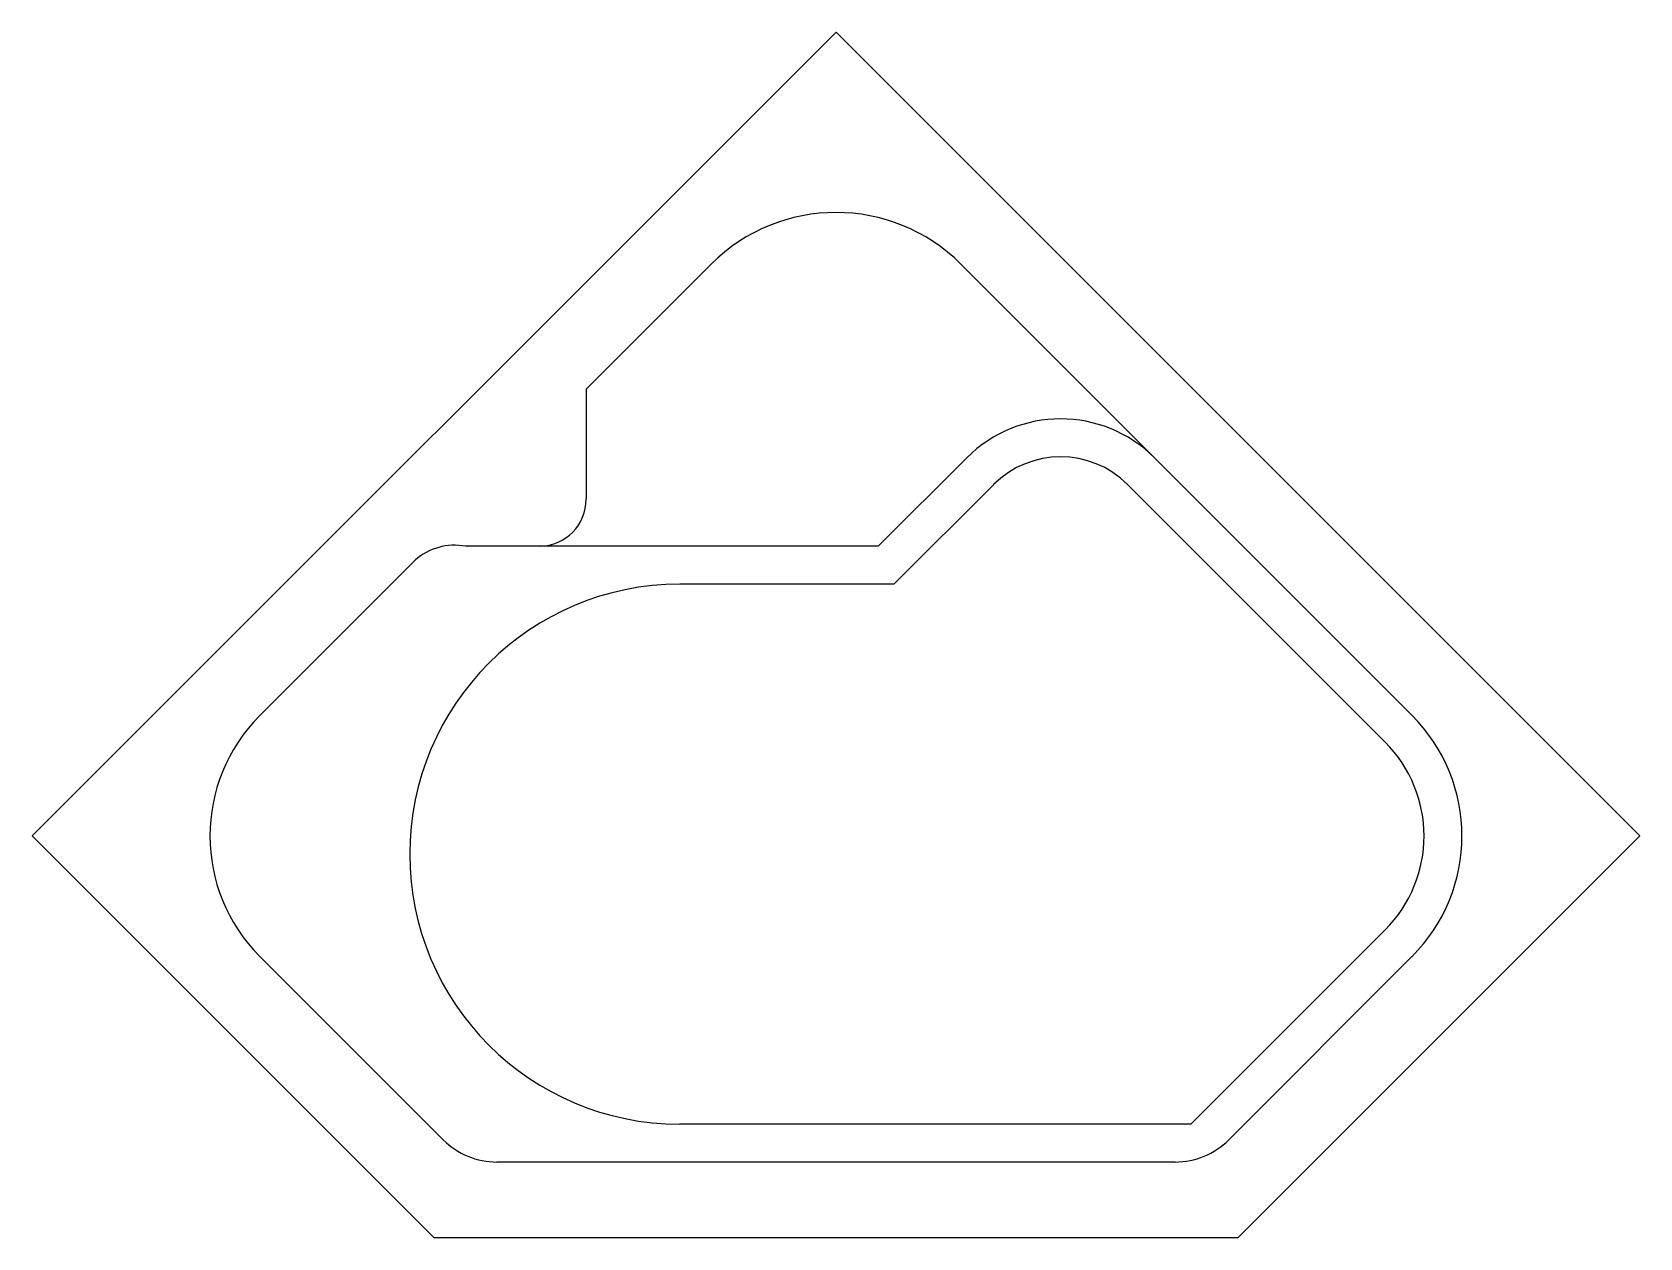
# Model space of a CAD drawing. Extents: x 1757.43 to 1759.13, y 995.01 to 996.29.
import ezdxf

# ---------------------------------------------------------------- set-up
doc = ezdxf.new("R2010")
doc.units = 0
doc.header["$MEASUREMENT"] = 0
doc.layers.add('ELEMENTOS', color=2, linetype='CONTINUOUS')

msp = doc.modelspace()

# ---------------------------------------------------------------- linework, layer by layer
at = {"layer": 'ELEMENTOS'}
for p, q in [((1757.4284, 995.4366), (1758.277, 996.2852)), ((1759.1255, 995.4366), (1758.277, 996.2852)), ((1758.0133, 995.9083), (1758.1451, 996.0402)), ((1758.8849, 995.564), (1758.4088, 996.0402)), ((1758.0133, 995.9083), (1758.0133, 995.7924)), ((1758.3215, 995.7424), (1758.4151, 995.8359)), ((1758.3381, 995.7024), (1758.4434, 995.8076)), ((1758.8567, 995.5358), (1758.5848, 995.8076)), ((1757.9644, 995.7424), (1757.8858, 995.7424)), ((1757.9633, 995.7424), (1757.8858, 995.7424)), ((1758.3215, 995.7424), (1757.9644, 995.7424)), ((1757.6688, 995.5639), (1757.8327, 995.7277)), ((1758.3381, 995.7024), (1758.112, 995.7024)), ((1757.8527, 995.0124), (1757.4284, 995.4366)), ((1759.1255, 995.4366), (1758.7012, 995.0124)), ((1758.8567, 995.3375), (1758.6515, 995.1324)), ((1757.8624, 995.1158), (1757.6688, 995.3094)), ((1758.8849, 995.3092), (1758.6915, 995.1158)), ((1758.6515, 995.1324), (1758.112, 995.1324)), ((1758.635, 995.0924), (1757.919, 995.0924)), ((1758.7012, 995.0124), (1757.8527, 995.0124))]:
    msp.add_line(p, q, dxfattribs=at)
for centre, radius, start, end in [((1758.277, 995.9083), 0.1865, 45, 135), ((1758.5141, 995.7369), 0.14, 45, 135), ((1758.5141, 995.7369), 0.1, 45, 135), ((1757.9633, 995.7924), 0.05, 271.3236, 360), ((1757.8741, 995.6812), 0.0623, 79.1039, 131.6929), ((1758.112, 995.4174), 0.285, 90, 270), ((1757.7961, 995.4366), 0.18, 135, 225), ((1758.7575, 995.4366), 0.1802, 315, 45), ((1758.7575, 995.4366), 0.1402, 315, 45), ((1757.919, 995.1724), 0.08, 225, 270), ((1758.635, 995.1724), 0.08, 270, 315)]:
    msp.add_arc(centre, radius, start, end, dxfattribs=at)

doc.saveas('drawing.dxf')
